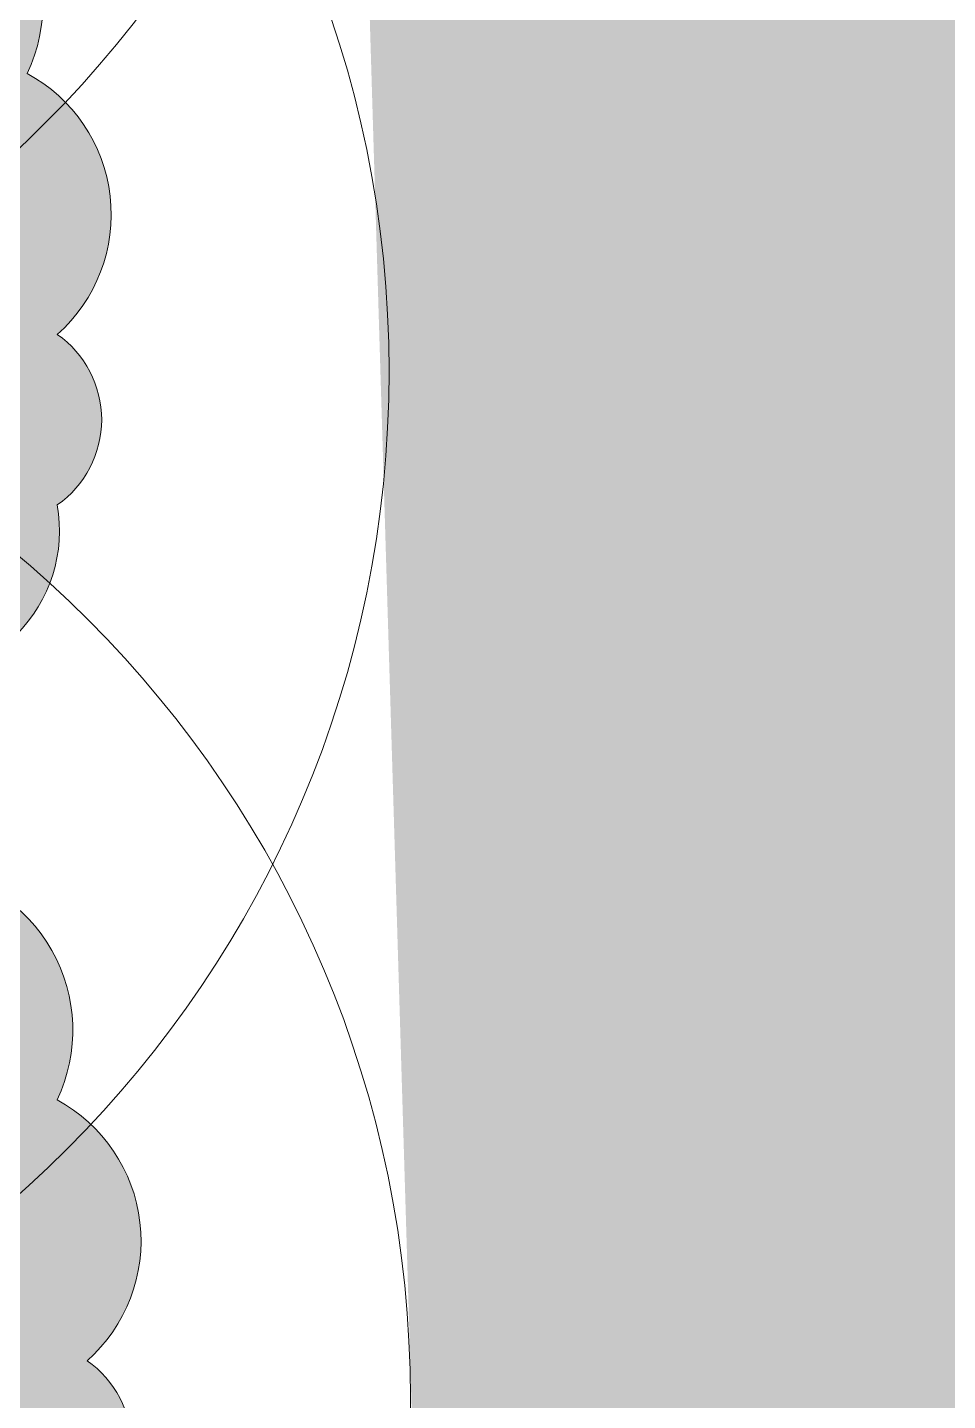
# Model space of a CAD drawing. Header units: metres. Extents: x 180 to 3220, y 13789 to 15035.
# Drawn here: x 766.863 to 767.49, y 14779.063 to 14779.999 of the extents above; entities that cross this region are included whole.
import ezdxf

# ---------------------------------------------------------------- set-up
doc = ezdxf.new("R2010")
doc.units = ezdxf.units.M
doc.header["$MEASUREMENT"] = 0
doc.linetypes.add('482 Границы районов', pattern=[5, 3, -1, 0, -1])
for name, color, linetype in [('!!!_Условные обозначения на ЛИСТ', 7, 'Continuous'), ('04 Дендроплан (растения)', 7, 'Continuous'), ('04 Посадки (привязки)', 7, 'Continuous'), ('08-травянистые', 7, 'Continuous'), ('50 Дендроплан (привязки)', 7, 'Continuous'), ('растения', 250, 'Continuous'), ('Условные о', 7, 'Continuous')]:
    doc.layers.add(name, color=color, linetype=linetype)

# ---------------------------------------------------------------- blocks, each defined once
blk = doc.blocks.new('флокс метельчатый')
at = {"layer": '08-травянистые', "lineweight": 0, "true_color": 0x6fa45b}
h = blk.add_hatch(color=75, dxfattribs=at)
edge = h.paths.add_edge_path()
edge.add_arc((2599655.42106, 3676233.45496), 0.05512, 64.4613, 174.4613)
edge.add_arc((2599655.37918, 3676233.42354), 0.03896, 109.4692, 219.4692)
edge.add_arc((2599655.35338, 3676233.36358), 0.03545, 96.9174, 206.9174)
edge.add_arc((2599655.36209, 3676233.30449), 0.05899, 133.1332, 243.1332)
edge.add_arc((2599655.38294, 3676233.22403), 0.05506, 149.6351, 259.6351)
edge.add_arc((2599655.39987, 3676233.16065), 0.02837, 161.0367, 271.0367)
edge.add_arc((2599655.45473, 3676233.1347), 0.0544, 182.5421, 292.5421)
edge.add_arc((2599655.50908, 3676233.113), 0.04401, 220.4382, 330.4382)
edge.add_arc((2599655.59129, 3676233.1195), 0.0522, 212.712, 322.712)
edge.add_arc((2599655.65077, 3676233.13863), 0.05384, 250.5231, 360.5231)
edge.add_arc((2599655.70922, 3676233.16527), 0.02655, 259.9882, 369.9882)
edge.add_arc((2599655.74409, 3676233.21926), 0.05015, 259.9843, 369.9843)
edge.add_arc((2599655.77315, 3676233.25699), 0.03545, 305, 415)
edge.add_arc((2599655.75726, 3676233.32686), 0.05458, 311.5834, 421.5834)
edge.add_arc((2599655.7335, 3676233.39859), 0.0551, 334.4895, 444.4895)
edge.add_arc((2599655.68701, 3676233.46556), 0.05318, 346.8322, 456.8322)
edge.add_arc((2599655.62531, 3676233.51013), 0.05598, 8.4478, 118.4478)
edge.add_arc((2599655.56685, 3676233.53201), 0.04194, 40.7085, 150.7085)
edge.add_arc((2599655.50429, 3676233.49869), 0.05978, 64.2372, 174.2372)
at = {"layer": '08-травянистые', "lineweight": 0}
blk.add_lwpolyline([(2599655.44482, 3676233.50469, 0.520567), (2599655.3662, 3676233.46028, 0.520567), (2599655.34911, 3676233.39878, 0.520567), (2599655.32176, 3676233.34753, 0.520567), (2599655.33543, 3676233.25187, 0.520567), (2599655.37304, 3676233.16987, 0.520567), (2599655.40038, 3676233.13229, 0.520567), (2599655.47558, 3676233.08445, 0.520567), (2599655.54737, 3676233.09129, 0.520567), (2599655.63282, 3676233.08787, 0.520567), (2599655.70461, 3676233.13912, 0.520567), (2599655.73537, 3676233.16987, 0.520567), (2599655.79348, 3676233.22795, 0.520567), (2599655.79348, 3676233.28603, 0.520567), (2599655.78323, 3676233.37486, 0.520567), (2599655.73879, 3676233.45344, 0.520567), (2599655.68068, 3676233.51836, 0.520567), (2599655.59864, 3676233.55936, 0.520567), (2599655.53028, 3676233.55252, 0.520567)], format="xyb", close=True, dxfattribs=at)
blk = doc.blocks.new('A$C23F935B7')
at = {"layer": 'растения', "lineweight": 0, "xscale": 2.0023909486273, "yscale": 2.0023909486273, "zscale": 2.0023909486273}
blk.add_blockref('флокс метельчатый', (-5205526.77438, -7361256.28349), dxfattribs=at)
blk = doc.blocks.new('*U49')
at = {"layer": 'Условные о', "color": 1, "rotation": 268.3336400819649}
blk.add_blockref('A$C23F935B7', (0, 0), dxfattribs=at)
blk = doc.blocks.new('*U50')
at = {"layer": '04 Дендроплан (растения)', "color": 0, "linetype": 'ByBlock', "lineweight": -2, "rotation": 91.66635991803516}
for p in [(766.42709, 14779.81584), (766.44745, 14779.11614)]:
    blk.add_blockref('*U49', p, dxfattribs=at)
blk = doc.blocks.new('*U225')
at = {"layer": '04 Посадки (привязки)', "color": 85, "lineweight": 20, "true_color": 0x5c9d58}
blk.add_circle((-0.04932, 0.00396), 0.75, dxfattribs=at)
blk = doc.blocks.new('*U226')
at = {"layer": '50 Дендроплан (привязки)', "color": 0, "linetype": 'ByBlock', "lineweight": -2, "rotation": 91.19075104348273}
for p in [(766.34777, 14780.51344), (766.36231, 14779.81359), (766.37686, 14779.11374), (766.39141, 14778.41389)]:
    blk.add_blockref('*U225', p, dxfattribs=at)

msp = doc.modelspace()

# ---------------------------------------------------------------- linework, layer by layer
at = {"layer": '!!!_Условные обозначения на ЛИСТ', "color": 5, "linetype": '482 Границы районов', "lineweight": 20, "const_width": 1}
msp.add_lwpolyline([(769.80611, 14689.8872), (768.9407, 14726.87482), (768.52826, 14746.59502), (768.3281, 14755.46464), (768.24183, 14758.58875), (766.61006, 14812.73562), (765.88658, 14839.83758), (765.11081, 14873.54104), (764.74918, 14890.64396), (764.6013, 14899.1959), (764.45977, 14904.36591), (764.437, 14905.3251), (763.94402, 14926.42262), (763.70941, 14937.93111), (763.43569, 14951.35768), (763.24017, 14960.94809), (763.1362, 14966.0461), (766.28464, 14967.65053), (766.57989, 14969.99012), (766.58192, 14970.41933), (737.65864, 14969.72967), (735.54786, 14969.25738), (726.18302, 14969.25738), (724.74678, 14969.7651)], dxfattribs=at)

# ---------------------------------------------------------------- block references
at = {"layer": '04 Дендроплан (растения)', "color": 2, "lineweight": 0}
msp.add_blockref('*U50', (0, 0), dxfattribs=at)
at = {"layer": '50 Дендроплан (привязки)', "color": 4, "lineweight": 5}
msp.add_blockref('*U226', (0, 0), dxfattribs=at)

doc.saveas('drawing.dxf')
